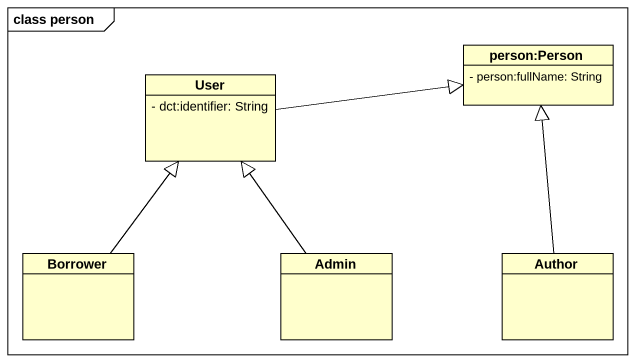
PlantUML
@startuml
mainframe class person
hide circle
hide empty members
skinparam classAttributeIconSize 0
class "person:Person" as person_Person {
  - person:fullName: String
}
class User {
  - dct:identifier: String
}
class Borrower
class Admin
class Author
User -right-|> person_Person
Borrower -up-|> User
Admin -up-|> User
Author -up-|> person_Person
@enduml
